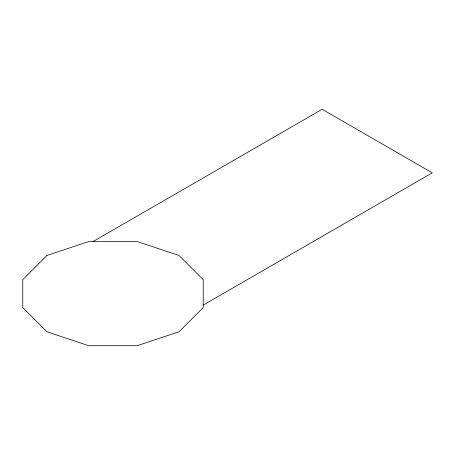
<?xml version="1.0" encoding="UTF-8"?>
<svg xmlns="http://www.w3.org/2000/svg" width="455" height="455" viewBox="0 0 455 455"><rect width="100%" height="100%" fill="white"/><g stroke="black" fill="none" stroke-linecap="round" stroke-linejoin="round"><path stroke-width="0.68" d="M93.121 241.52L322.157 109.291L432.25 172.849L203.214 305.083M46.928 255.477L22.75 279.654L22.75 307.574L46.928 331.752L88.805 345.709L137.16 345.709L179.037 331.752L203.214 307.574L203.214 279.654L179.037 255.477L137.16 241.52L88.805 241.52L46.928 255.477"/></g></svg>
